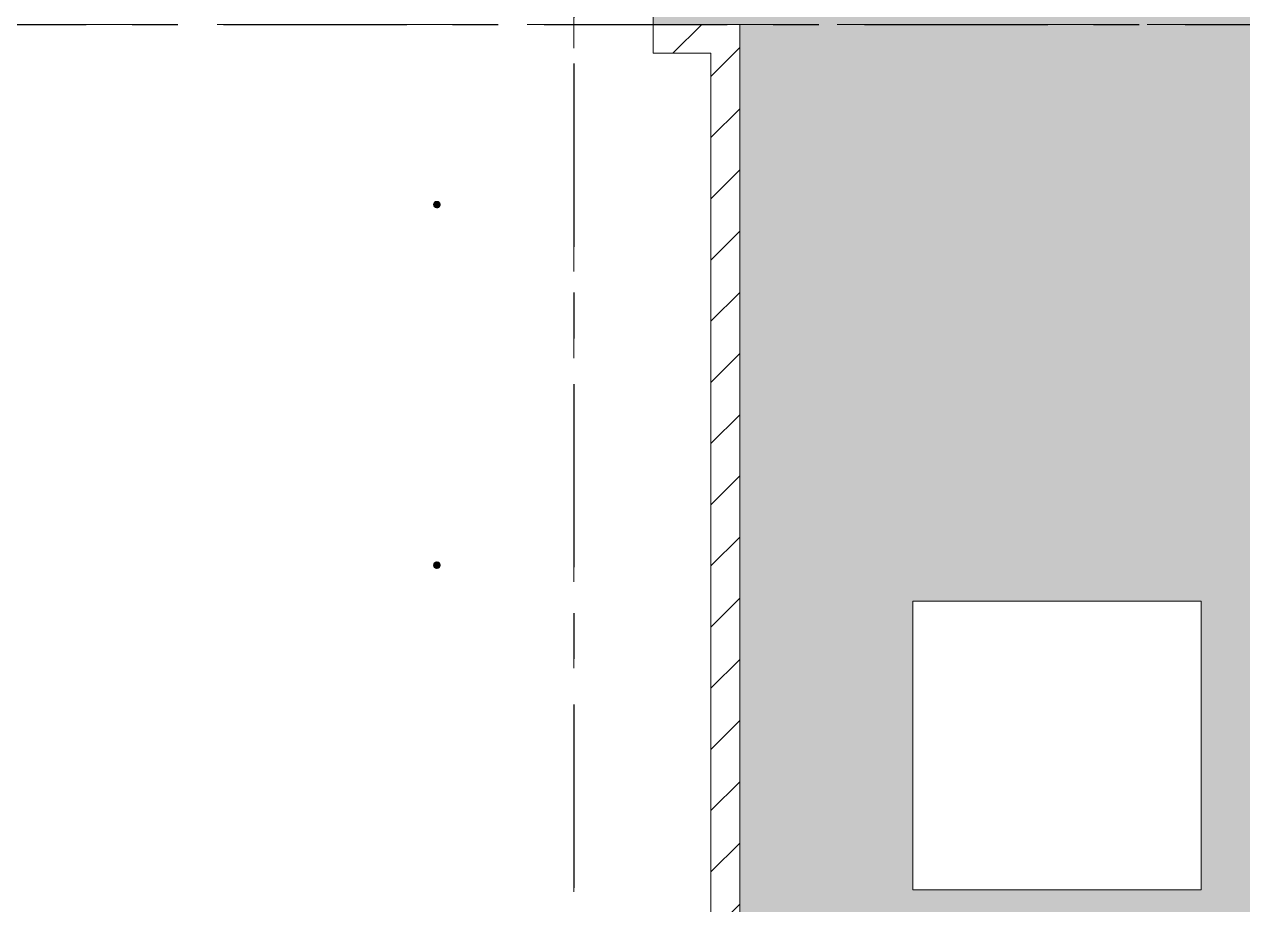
# Model space of a CAD drawing. Header units: millimetres. Extents: x -4000 to 187956, y -58990 to 162485.
# Drawn here: x 46689 to 55137, y 95346 to 101450 of the extents above; entities that cross this region are included whole.
import ezdxf

# ---------------------------------------------------------------- set-up
doc = ezdxf.new("R2010")
doc.units = ezdxf.units.MM
for name, pattern in [('Dash 1_16_', [317.5, 158.75, -158.75]), ('Grid Line', [2222.5, 1270, -317.5, 317.5, -317.5]), ('Grid Line 12_5mm', [2150, 1250, -300, 300, -300])]:
    doc.linetypes.add(name, pattern=pattern)
for name, color, linetype, lineweight in [('A-FLOR', 192, 'Continuous', 13), ('A-FLOR-PATT', 8, 'Continuous', 13), ('A-WALL', 113, 'Continuous', 13), ('A-WALL-PATT', 111, 'Continuous', 13), ('F-SPRN', 3, 'Continuous', 9), ('P-PIPE', 3, 'Continuous', 9), ('P-PIPE-CNTR', 3, 'Continuous', 9), ('S-GRID', 1, 'Continuous', 30)]:
    doc.layers.add(name, color=color, linetype=linetype, lineweight=lineweight)
pattern_1 = [(45, (0, 0), (-212.132, 212.132), [])]

# ---------------------------------------------------------------- blocks, each defined once
blk = doc.blocks.new('CMF2_NHAXUONG_A_rvt-1-0_000')
at = {"layer": 'A-FLOR-PATT', "lineweight": 9}
h = blk.add_hatch(dxfattribs=at)
h.set_pattern_fill('FP_27', color=252, style=0, pattern_type=2)
h.set_pattern_definition([(0, (83000, 72469.74), (0, 100), []), (90, (83000, 72469.74), (-200, 200), [100, -700]), (90, (83400, 72569.74), (-200, 200), [100, -700])])
h.paths.add_polyline_path([(51050, 25999.7), (59350, 25999.7), (59350, 35449.7), (59950, 35449.7), (59950, 45449.7), (59350, 45449.7), (59350, 55449.7), (59950, 55449.7), (59950, 64899.7), (51650, 64899.7), (51650, 55449.7), (51050, 55449.7), (51050, 45449.6), (51650, 45449.6), (51650, 35449.6), (51050, 35449.6), (51050, 26448.8)])
h.paths.add_polyline_path([(114950, 25999.7), (114950, 35449.6), (114350, 35449.6), (114350, 45449.6), (114950, 45449.6), (114950, 55449.7), (114350, 55449.7), (114350, 64899.7), (106050, 64899.7), (106050, 55449.7), (106650, 55449.7), (106650, 45449.7), (106050, 45449.7), (106050, 35449.7), (106650, 35449.7), (106650, 25999.7), (111663.5, 25999.7)])
h.paths.add_polyline_path([(109849.8, 29724.6), (107849.8, 29724.6), (107849.8, 31724.6), (109849.8, 31724.6)])
h.paths.add_polyline_path([(56149.8, 29724.6), (56149.8, 31724.6), (58149.8, 31724.6), (58149.8, 29724.6), (57243.6, 29724.6)])
h.paths.add_polyline_path([(111149.8, 39449.6), (111149.8, 41449.6), (113149.8, 41449.6), (113149.8, 39449.6), (111663.5, 39449.6)])
h.paths.add_polyline_path([(52849.8, 39449.6), (52849.8, 41449.6), (54849.8, 41449.6), (54849.8, 39449.6)])
h.paths.add_polyline_path([(109849.8, 49836.2), (107849.8, 49836.2), (107849.8, 51836.2), (109849.8, 51836.2)])
h.paths.add_polyline_path([(57243.6, 49836.2), (56149.8, 49836.2), (56149.8, 51836.2), (58149.8, 51836.2), (58149.8, 49836.2)])
h.paths.add_polyline_path([(51050, 82900), (59350, 82900), (59350, 91449.6), (59950, 91449.6), (59950, 101449.7), (59350, 101449.7), (59350, 111449.7), (59950, 111449.7), (59950, 118899.7), (51650, 118899.7), (51650, 111449.6), (51050, 111449.6), (51050, 101449.7), (51650, 101449.7), (51650, 91449.6), (51050, 91449.6), (51050, 84850.6)])
h.paths.add_polyline_path([(106650, 82900), (114950, 82900), (114950, 91449.6), (114350, 91449.6), (114350, 101449.7), (114950, 101449.7), (114950, 111449.6), (114350, 111449.6), (114350, 118899.7), (106050, 118899.7), (106050, 111449.7), (106650, 111449.7), (106650, 101449.7), (106050, 101449.7), (106050, 91449.6), (106650, 91449.6), (106650, 89522.8)])
h.paths.add_polyline_path([(54850, 95449.6), (52850, 95449.6), (52850, 97449.6), (54850, 97449.6)])
h.paths.add_polyline_path([(111663.5, 95449.6), (111149.6, 95449.6), (111149.6, 97449.6), (113149.6, 97449.6), (113149.6, 95449.6)])
h.paths.add_polyline_path([(57243.6, 105449.7), (56149.6, 105449.7), (56149.6, 107449.7), (58149.6, 107449.7), (58149.6, 105449.7)])
h.paths.add_polyline_path([(109850, 105449.7), (107850, 105449.7), (107850, 107449.7), (109850, 107449.7)])
h.paths.add_polyline_path([(111663.5, 114174.6), (111149.6, 114174.6), (111149.6, 116174.6), (113149.6, 116174.6), (113149.6, 114174.6)])
h.paths.add_polyline_path([(52850, 114174.6), (52850, 116174.6), (54850, 116174.6), (54850, 114174.6)])
at = {"layer": 'A-WALL-PATT', "lineweight": 9}
h = blk.add_hatch(dxfattribs=at)
h.set_pattern_fill('FP_13', color=250, style=0, pattern_type=2)
h.set_pattern_definition(pattern_1)
h.paths.add_polyline_path([(51449.8, 101250), (51649.8, 101250), (51649.8, 101450), (51049.8, 101450), (51049.8, 101250)])
h = blk.add_hatch(dxfattribs=at)
h.set_pattern_fill('FP_13', color=250, style=0, pattern_type=2)
h.set_pattern_definition(pattern_1)
h.paths.add_polyline_path([(51449.8, 91650), (51649.8, 91650), (51649.8, 101250), (51449.8, 101250), (51449.8, 91858.9)])
at = {"layer": 'A-FLOR', "color": 93, "lineweight": 15}
for p, q in [((51050, 101449.9), (51050, 111449.6)), ((51050.3, 101449.7), (51649.5, 101449.7)), ((51650, 91449.6), (51650, 101449.7)), ((54850, 97449.6), (52850, 97449.6)), ((52850, 97449.6), (52850, 95449.6)), ((54850, 95449.6), (54850, 97449.6)), ((52850, 95449.6), (54850, 95449.6))]:
    blk.add_line(p, q, dxfattribs=at)
at = {"layer": 'A-FLOR', "color": 94, "lineweight": 15}
for p, q in [((51050, 111449.6), (51050, 101449.9)), ((51650, 101449.7), (51650, 91449.6)), ((52850, 95449.6), (52850, 97449.6)), ((52850, 97449.6), (54850, 97449.6)), ((54850, 97449.6), (54850, 95449.6)), ((54850, 95449.6), (52850, 95449.6))]:
    blk.add_line(p, q, dxfattribs=at)
at = {"layer": 'A-FLOR', "color": 81, "lineweight": 15}
blk.add_line((51649.5, 101449.7), (51050.3, 101449.7), dxfattribs=at)
at = {"layer": 'A-WALL', "color": 90, "lineweight": 15}
for p, q in [((51649.8, 101450), (51049.8, 101450)), ((51049.8, 101450), (51049.8, 101250)), ((51649.8, 101250), (51649.8, 101450)), ((51049.8, 101250), (51449.8, 101250)), ((51449.8, 101250), (51449.8, 91650)), ((51649.8, 91650), (51649.8, 101250))]:
    blk.add_line(p, q, dxfattribs=at)
at = {"layer": 'S-GRID', "linetype": 'Grid Line 12_5mm', "lineweight": 9}
for p, q in [((50500, 161185.2), (50500, -16487.4)), ((-824.3, 101450), (183641.1, 101450))]:
    blk.add_line(p, q, dxfattribs=at)
blk = doc.blocks.new('Sprinkler_Up - DN20-V537-0_000')
at = {"layer": 'F-SPRN', "transparency": 33554534}
for points in [[(-13.5, 0), (-3.9, 0.7), (-1.7, 2.9), (-1.2, 3.5), (-0.6, 4), (0.6, 4), (1.2, 3.5), (1.7, 2.9), (4.6, 0), (22.2, 0), (18, 13.1), (6.9, 21.2), (-6.9, 21.2), (-18, 13.1), (-22.2, 0)], [(0, -21.2), (6.9, -21.2), (18, -13.1), (22.2, 0), (3.9, -0.7), (1.7, -2.9), (1.2, -3.5), (0.6, -4), (-0.6, -4), (-1.2, -3.5), (-1.7, -2.9), (-4.6, 0), (-22.2, 0), (-18, -13.1), (-6.9, -21.2)], [(0, -16.7), (4.3, -16.1), (11.8, -11.8), (16.1, -4.3), (16.1, 4.3), (11.8, 11.8), (8.3, 14.4), (0, 16.7), (-4.3, 16.1), (-11.8, 11.8), (-16.1, 4.3), (-16.1, -4.3), (-11.8, -11.8), (-8.3, -14.4)], [(0, -15.6), (7.8, -13.5), (13.5, -7.8), (15.1, -4), (15.1, 4), (13.5, 7.8), (7.8, 13.5), (0, 15.6), (-7.8, 13.5), (-11, 11), (-15.1, 4), (-15.1, -4), (-11, -11), (-7.8, -13.5)], [(-10.9, -5.5), (-10.9, 5.4), (-14.5, 5.4), (-14.5, -5.5)], [(-7.7, -5.5), (-7.7, 5.4), (-10.9, 5.4), (-10.9, -5.5)], [(0, -5.5), (0, 5.4), (-7.7, 5.4), (-7.7, -5.5)], [(0, 0), (5.7, 0), (2.9, 4.9), (-2.9, 4.9), (-5.7, 0)], [(2.9, -4.9), (5.7, 0), (-5.7, 0), (-2.9, -4.9)], [(0, 0), (4.6, 0), (0, 4.6), (-4.6, 0)], [(0, -4.6), (4.6, 0), (-4.6, 0)], [(0, -2.6), (1.3, 0), (-1.8, 0)], [(-1.3, 0), (1.8, 0), (0, 2.6)], [(7.7, -5.5), (7.7, 5.4), (0, 5.4), (0, -5.5)], [(10.9, -5.5), (10.9, 5.4), (7.7, 5.4), (7.7, -5.5)], [(14.5, -5.5), (14.5, 5.4), (10.9, 5.4), (10.9, -5.5)]]:
    blk.add_hatch(color=1, dxfattribs=at).paths.add_polyline_path(points)
at = {"layer": 'F-SPRN', "color": 1}
for p, q in [((-11.5, 5.4), (-14.5, 5.4)), ((-14.5, 5.4), (-11.3, 5.4)), ((-14.5, 5.4), (-14.5, 3.7)), ((-14.5, 3.3), (-14.5, 0)), ((-11.5, 5.4), (-11.5, 4)), ((-10.9, 1.9), (-10.9, 3.6)), ((-10.8, 5.4), (-8, 5.4)), ((-8.1, 5.4), (-10.8, 5.4)), ((-8.1, 5.4), (-8.1, 2.8)), ((-8.1, 2.5), (-8.1, 0.7)), ((-7.7, 4.8), (-7.7, 2.7)), ((-7.7, 4.8), (-7.7, 2.7)), ((-7.7, 2.1), (-7.7, 0.5)), ((-7.7, 2.1), (-7.7, 0.5)), ((-6.7, 5.4), (-4.7, 5.4)), ((-5.8, 3.8), (-5.8, 2.2)), ((-2.1, 0.1), (-2.1, 0)), ((-2.1, 0), (-2.1, 0)), ((-2.1, 0), (-2.1, -0.1)), ((-0.6, 2), (-0.7, 2)), ((0, 2.1), (-0.1, 2.1)), ((1.3, 1.6), (1.3, 1.7)), ((1.4, 1.5), (1.3, 1.6)), ((1.5, 1.4), (1.4, 1.5)), ((1.4, 1.5), (1.4, 1.5)), ((1.6, 1.4), (1.5, 1.4)), ((1.6, 1.3), (1.6, 1.4)), ((1.9, 0.9), (1.8, 1)), ((2.1, 0), (2.1, 0.1)), ((2.1, 0), (2.1, 0)), ((4.7, 5.4), (6.5, 5.4)), ((7.7, 5.4), (10.8, 5.4)), ((7.7, 5.2), (7.7, 2.7)), ((7.7, 5.2), (7.7, 2.7)), ((7.7, 2.3), (7.7, 0.5)), ((7.7, 2.3), (7.7, 0.5)), ((10.8, 5.4), (8.1, 5.4)), ((8.1, 5.4), (8.1, 2.8)), ((8.1, 2.5), (8.1, 0.4)), ((10.9, 5.4), (14.5, 5.4)), ((10.9, 3.6), (10.9, 0.2)), ((14.5, 5.4), (11.5, 5.4)), ((11.5, 5.4), (11.5, 4)), ((11.5, 3), (11.5, 0.2)), ((14.5, 5.4), (14.5, -5.5)), ((-14.5, -1.3), (-14.5, -3.7)), ((-11.1, -5.5), (-14.5, -5.5)), ((-14.5, -5.5), (-11.5, -5.5)), ((-10.9, -2.6), (-10.9, -1.3)), ((-10.8, -5.5), (-8.1, -5.5)), ((-7.8, -5.5), (-10.8, -5.5)), ((-8.1, -4.2), (-8.1, -5.5)), ((-7.7, -2.7), (-7.7, -4)), ((-7.7, -2.7), (-7.7, -4)), ((-7, -5.5), (-5.8, -5.5)), ((-4.8, -5.5), (-7, -5.5)), ((-5.8, -2.3), (-5.8, -3.8)), ((-2.1, -0.1), (-2.1, -0.2)), ((-2.1, -0.2), (-2.1, -0.2)), ((-2.1, -0.2), (-2.1, -0.3)), ((0, -2.1), (0.1, -2.1)), ((7, -5.5), (4.8, -5.5)), ((5.8, -2.2), (5.8, -3.8)), ((5.8, -5.5), (7, -5.5)), ((7.7, -0.5), (7.7, -2.3)), ((7.7, -0.5), (7.7, -2.3)), ((7.7, -2.7), (7.7, -5.4)), ((7.7, -2.7), (7.7, -5.4)), ((10.8, -5.5), (7.7, -5.5)), ((8.1, -0.4), (8.1, -2.5)), ((8.1, -2.8), (8.1, -5.5)), ((8.1, -5.5), (10.8, -5.5)), ((10.9, -0.2), (10.9, -3.6)), ((14.5, -5.5), (10.9, -5.5)), ((11.5, -0.2), (11.5, -3)), ((11.5, -4), (11.5, -5.5)), ((11.5, -5.5), (14.5, -5.5))]:
    blk.add_line(p, q, dxfattribs=at)
at = {"layer": 'F-SPRN', "color": 1, "flags": 128}
for points in [[(-2, 0.6), (-2, 0.5), (-2, 0.5), (-2, 0.4), (-2.1, 0.3), (-2.1, 0.2), (-2.1, 0.1)], [(-1.6, 1.3), (-1.7, 1.2), (-1.7, 1.1), (-1.8, 1.1), (-1.8, 1), (-1.9, 0.9), (-1.9, 0.8), (-1.9, 0.8), (-2, 0.7), (-2, 0.6)], [(-1.2, 1.7), (-1.2, 1.7), (-1.3, 1.6), (-1.4, 1.6), (-1.4, 1.5), (-1.5, 1.5), (-1.5, 1.4), (-1.6, 1.3), (-1.6, 1.3)], [(-0.7, 2), (-0.8, 1.9), (-0.9, 1.9), (-0.9, 1.9), (-1, 1.8), (-1.1, 1.8), (-1.2, 1.7)], [(-0.5, 2), (-0.6, 2), (-0.6, 2)], [(-0.1, 2.1), (-0.1, 2.1), (-0.2, 2.1), (-0.3, 2.1), (-0.4, 2), (-0.5, 2)], [(1.3, 1.7), (1.2, 1.7), (1.1, 1.7), (1.1, 1.8), (1, 1.8), (0.9, 1.9), (0.8, 1.9), (0.8, 1.9), (0.7, 2), (0.6, 2), (0.5, 2), (0.4, 2), (0.4, 2), (0.3, 2.1), (0.2, 2.1), (0.1, 2.1), (0, 2.1)], [(1.8, 1), (1.8, 1), (1.8, 1.1), (1.7, 1.2), (1.7, 1.2), (1.6, 1.3)], [(2.1, 0.2), (2.1, 0.3), (2, 0.4), (2, 0.5), (2, 0.6), (2, 0.7), (1.9, 0.7), (1.9, 0.8), (1.9, 0.9)], [(2.1, 0.1), (2.1, 0.2), (2.1, 0.2)], [(-2.1, -0.3), (-2, -0.4), (-2, -0.5), (-2, -0.6), (-2, -0.7), (-1.9, -0.7), (-1.9, -0.8), (-1.9, -0.9), (-1.8, -1), (-1.8, -1), (-1.8, -1.1), (-1.7, -1.2), (-1.7, -1.2), (-1.6, -1.3), (-1.6, -1.4), (-1.5, -1.4), (-1.4, -1.5), (-1.4, -1.5), (-1.3, -1.6), (-1.3, -1.7), (-1.2, -1.7), (-1.1, -1.7), (-1.1, -1.8), (-1, -1.8), (-0.9, -1.9), (-0.8, -1.9), (-0.8, -1.9), (-0.7, -2), (-0.6, -2), (-0.5, -2), (-0.4, -2), (-0.4, -2), (-0.3, -2.1), (-0.2, -2.1), (-0.1, -2.1), (0, -2.1)], [(0.1, -2.1), (0.1, -2.1), (0.2, -2.1), (0.3, -2.1), (0.4, -2), (0.5, -2), (0.6, -2), (0.6, -2), (0.7, -2), (0.8, -1.9), (0.9, -1.9), (0.9, -1.9), (1, -1.8), (1.1, -1.8), (1.2, -1.7), (1.2, -1.7), (1.3, -1.6), (1.4, -1.6), (1.4, -1.5), (1.5, -1.5), (1.5, -1.4), (1.6, -1.3), (1.6, -1.3), (1.7, -1.2), (1.7, -1.1), (1.8, -1.1), (1.8, -1), (1.9, -0.9), (1.9, -0.8), (1.9, -0.8), (2, -0.7), (2, -0.6), (2, -0.5), (2, -0.5), (2, -0.4), (2.1, -0.3), (2.1, -0.2), (2.1, -0.1), (2.1, 0)]]:
    blk.add_lwpolyline(points, dxfattribs=at)
at = {"layer": 'F-SPRN', "color": 1}
for radius, start, end in [(22.2, 360, 180), (21.9, 165.67731, 179.2615), (21.9, 144.76984, 164.81509), (21.9, 126.69417, 143.27011), (16.7, 167.68021, 180), (16.7, 167.68021, 180), (16.7, 155.38786, 164.96934), (16.7, 155.38786, 164.96934), (15.6, 166.42653, 180), (15.6, 166.42653, 180), (15.6, 150.94093, 165), (15.6, 159.61394, 165), (16.7, 136.72135, 149.93102), (16.7, 136.72135, 149.93102), (15.6, 150.94093, 156.38455), (15.6, 138.42141, 150), (15.6, 138.42141, 150), (21.9, 108.26214, 125.75069), (16.7, 121.41808, 130.57514), (16.7, 121.41808, 130.57514), (15.6, 120.52623, 133.2078), (15.6, 120.52623, 133.2078), (16.7, 106.59952, 120), (16.7, 106.59952, 120), (15.6, 114.43632, 119.98126), (15.6, 114.43632, 119.98126), (21.9, 99.348, 107.90102), (4.63, 155.78319, 180), (4.63, 155.78319, 180), (16.7, 96.41428, 105), (16.7, 96.41428, 105), (4.63, 109.01924, 138.27027), (4.63, 109.01924, 138.27027), (21.9, 90.14502, 98.85032), (15.6, 95.57619, 100.68426), (15.6, 95.57619, 100.68426), (2.56, 109.01924, 168.82781), (2.56, 109.01924, 168.82781), (2.04, 109.01924, 180), (16.7, 83.06841, 90), (16.7, 83.06841, 90), (4.63, 17.95923, 90), (4.63, 17.95923, 90), (3.81, 57.05771, 90), (2.56, 14.55988, 90), (2.56, 14.55988, 90), (2.04, 10.47029, 90), (21.9, 72.55828, 89.46239), (15.6, 75.57295, 80.58917), (15.6, 75.57295, 80.58917), (3.81, 16.16047, 43.83585), (15.6, 67.56142, 74.5481), (15.6, 67.56142, 74.5481), (16.7, 60, 75), (16.7, 60, 75), (15.6, 60.01874, 65.56368), (15.6, 60.01874, 65.56368), (21.9, 54.24931, 71.73786), (15.6, 46.7922, 60), (15.6, 46.7922, 60), (16.7, 49.42486, 58.58192), (16.7, 49.42486, 58.58192), (15.6, 30, 41.57859), (15.6, 30, 41.57859), (16.7, 30, 43.27865), (16.7, 30, 43.27865), (21.9, 36.72989, 53.30583), (15.6, 23.61545, 29.56463), (15.6, 15, 29.56463), (15.6, 15, 20.38606), (16.7, 15, 24.61214), (16.7, 15, 24.61214), (15.6, 360, 13.66176), (15.6, 0, 13.66176), (16.7, 360, 12.31979), (16.7, 0, 12.31979), (21.9, 15.18491, 35.23016), (21.9, 0.7385, 14.32269), (22.2, 180, 360), (21.9, 180.7385, 194.32269), (21.9, 195.18491, 215.23016), (21.9, 216.72989, 233.30583), (16.7, 180, 192.31979), (16.7, 180, 192.31979), (16.7, 195.03066, 204.61214), (16.7, 195.03066, 204.61214), (15.6, 181.90822, 193.66176), (15.6, 181.90822, 193.66176), (15.6, 197.33389, 209.56463), (15.6, 197.33389, 209.56463), (16.7, 210.06898, 223.27865), (16.7, 210.06898, 223.27865), (15.6, 212.54719, 221.57859), (15.6, 212.54719, 221.57859), (21.9, 234.24931, 251.73786), (16.7, 229.42486, 238.58192), (16.7, 229.42486, 238.58192), (15.6, 233.79501, 240), (15.6, 233.79501, 240), (16.7, 240, 255), (16.7, 240, 255), (15.6, 240.01874, 254.5481), (15.6, 240.01874, 254.5481), (21.9, 252.55828, 269.46239), (4.63, 197.95923, 0), (4.63, 197.95923, 270), (15.6, 255, 267.63996), (15.6, 255, 267.63996), (3.81, 196.16047, 270), (2.56, 191.16773, 0), (2.56, 191.16773, 360), (2.04, 190.47029, 0), (16.7, 263.06841, 270), (16.7, 263.06841, 270), (4.63, 270, 360), (3.81, 270, 360), (21.9, 270.14502, 278.85032), (15.6, 275.57619, 280.68426), (15.6, 275.57619, 280.68426), (16.7, 276.41428, 285), (16.7, 276.41428, 285), (21.9, 279.348, 287.90102), (16.7, 286.59952, 300), (16.7, 286.59952, 300), (15.6, 294.43632, 299.98126), (15.6, 294.43632, 299.98126), (21.9, 288.26214, 305.75069), (15.6, 300, 313.2078), (15.6, 300, 313.2078), (16.7, 301.41808, 310.57514), (16.7, 301.41808, 310.57514), (15.6, 318.42141, 330), (15.6, 318.42141, 330), (16.7, 316.72135, 330), (16.7, 316.72135, 330), (21.9, 306.69417, 323.27011), (15.6, 330.43537, 345), (15.6, 330.43537, 336.38455), (15.6, 339.61394, 345), (15.6, 346.33824, 360), (15.6, 346.33824, 360), (16.7, 335.38786, 345), (16.7, 335.38786, 345), (16.7, 347.68021, 360), (16.7, 347.68021, 360), (21.9, 324.76984, 344.81509), (21.9, 345.67731, 359.2615)]:
    blk.add_arc((0, 0), radius, start, end, dxfattribs=at)
blk = doc.blocks.new('Sprinkler_Up - DN20-V538-0_000')
at = {"layer": 'F-SPRN', "transparency": 33554534}
for points in [[(-13.5, 0), (-3.9, 0.7), (-1.7, 2.9), (-1.2, 3.5), (-0.6, 4), (0.6, 4), (1.2, 3.5), (1.7, 2.9), (4.6, 0), (22.2, 0), (18, 13.1), (6.9, 21.2), (-6.9, 21.2), (-18, 13.1), (-22.2, 0)], [(3.4, -21.2), (6.9, -21.2), (18, -13.1), (22.2, 0), (3.6, -1), (1.7, -2.9), (1.2, -3.5), (0.6, -4), (-0.6, -4), (-1.2, -3.5), (-1.7, -2.9), (-4.6, 0), (-21.9, -1), (-18, -13.1), (-6.9, -21.2), (0, -21.2)], [(0, -16.7), (4.3, -16.1), (11.8, -11.8), (16.1, -4.3), (16.1, 4.3), (11.8, 11.8), (8.3, 14.4), (0, 16.7), (-4.3, 16.1), (-11.8, 11.8), (-16.1, 4.3), (-16.1, -4.3), (-11.8, -11.8), (-8.3, -14.4)], [(0, -15.6), (7.8, -13.5), (13.5, -7.8), (15.1, -1), (15.1, 4), (13.5, 7.8), (7.8, 13.5), (0, 15.6), (-7.8, 13.5), (-11, 11), (-15.1, 4), (-15.1, -4), (-11, -11), (-7.8, -13.5)], [(-10.9, -5.5), (-10.9, 5.4), (-14.5, 5.4), (-14.5, -5.5)], [(-7.7, -5.5), (-7.7, 5.4), (-10.9, 5.4), (-10.9, -5.5)], [(0, -5.5), (0, 5.4), (-7.7, 5.4), (-7.7, -5.5)], [(0, 0), (5.7, 0), (2.9, 4.9), (-2.9, 4.9), (-5.7, 0)], [(2.9, -4.9), (5.7, 0), (-5.1, -1), (-2.9, -4.9)], [(-4.6, 0), (4.6, 0), (0, 4.6)], [(0, -4.6), (4.6, 0), (-3.6, -1)], [(-1.3, 0), (1.8, 0), (0, 2.6)], [(0, -2.6), (1.3, 0), (-1.1, -1)], [(7.7, -5.5), (7.7, 5.4), (0, 5.4), (0, -5.5)], [(10.9, -5.5), (10.9, 5.4), (7.7, 5.4), (7.7, -5.5)], [(14.5, -5.5), (14.5, 5.4), (10.9, 5.4), (10.9, -5.5)]]:
    blk.add_hatch(color=1, dxfattribs=at).paths.add_polyline_path(points)
at = {"layer": 'F-SPRN', "color": 1}
for p, q in [((-11.5, 5.4), (-14.5, 5.4)), ((-14.5, 5.4), (-11.3, 5.4)), ((-14.5, 5.4), (-14.5, 3.7)), ((-14.5, 3.3), (-14.5, 0)), ((-11.5, 5.4), (-11.5, 4)), ((-10.9, 1.9), (-10.9, 3.6)), ((-10.8, 5.4), (-8, 5.4)), ((-8.1, 5.4), (-10.8, 5.4)), ((-8.1, 5.4), (-8.1, 2.8)), ((-8.1, 2.5), (-8.1, 0.7)), ((-7.7, 4.8), (-7.7, 2.7)), ((-7.7, 4.8), (-7.7, 2.7)), ((-7.7, 2.1), (-7.7, 0.5)), ((-7.7, 2.1), (-7.7, 0.5)), ((-6.7, 5.4), (-4.7, 5.4)), ((-5.8, 3.8), (-5.8, 2.2)), ((-2.1, 0), (-2.1, 0)), ((-2.1, 0), (-2.1, -0.1)), ((0, 2.1), (-0.1, 2.1)), ((1.8, 1.1), (1.7, 1.2)), ((1.7, 1.2), (1.7, 1.2)), ((2.1, 0), (2.1, 0.1)), ((2.1, 0), (2.1, 0)), ((4.7, 5.4), (6.5, 5.4)), ((7.7, 5.4), (10.8, 5.4)), ((7.7, 5.2), (7.7, 2.7)), ((7.7, 5.2), (7.7, 2.7)), ((7.7, 2.3), (7.7, 0.5)), ((7.7, 2.3), (7.7, 0.5)), ((10.8, 5.4), (8.1, 5.4)), ((8.1, 5.4), (8.1, 2.8)), ((8.1, 2.5), (8.1, 0.4)), ((10.9, 5.4), (14.5, 5.4)), ((10.9, 3.6), (10.9, 0.2)), ((14.5, 5.4), (11.5, 5.4)), ((11.5, 5.4), (11.5, 4)), ((11.5, 3), (11.5, 0.2)), ((14.5, 5.4), (14.5, 0)), ((-14.5, -1.3), (-14.5, -3.7)), ((-11.1, -5.5), (-14.5, -5.5)), ((-14.5, -5.5), (-11.5, -5.5)), ((-10.9, -2.6), (-10.9, -1.3)), ((-10.8, -5.5), (-8.1, -5.5)), ((-7.8, -5.5), (-10.8, -5.5)), ((-8.1, -4.2), (-8.1, -5.5)), ((-7.7, -2.7), (-7.7, -4)), ((-7.7, -2.7), (-7.7, -4)), ((-7, -5.5), (-5.8, -5.5)), ((-4.8, -5.5), (-7, -5.5)), ((-5.8, -2.3), (-5.8, -3.8)), ((0, -2.1), (0.1, -2.1)), ((7, -5.5), (4.8, -5.5)), ((5.8, -2.2), (5.8, -3.8)), ((5.8, -5.5), (7, -5.5)), ((7.7, -1), (7.7, -2.3)), ((7.7, -1), (7.7, -2.3)), ((7.7, -2.7), (7.7, -5.4)), ((7.7, -2.7), (7.7, -5.4)), ((10.8, -5.5), (7.7, -5.5)), ((8.1, -1), (8.1, -2.5)), ((8.1, -2.8), (8.1, -5.5)), ((8.1, -5.5), (10.8, -5.5)), ((10.9, -1), (10.9, -3.6)), ((14.5, -5.5), (10.9, -5.5)), ((11.5, -1), (11.5, -3)), ((11.5, -4), (11.5, -5.5)), ((11.5, -5.5), (14.5, -5.5)), ((14.5, -1.3), (14.5, -5.5))]:
    blk.add_line(p, q, dxfattribs=at)
at = {"layer": 'F-SPRN', "color": 1, "flags": 128}
for points in [[(-1.1, 1.8), (-1.2, 1.7), (-1.2, 1.7), (-1.3, 1.6), (-1.4, 1.6), (-1.4, 1.5), (-1.5, 1.5), (-1.5, 1.4), (-1.6, 1.3), (-1.6, 1.3), (-1.7, 1.2), (-1.7, 1.1), (-1.8, 1.1), (-1.8, 1), (-1.9, 0.9), (-1.9, 0.8), (-1.9, 0.8), (-2, 0.7), (-2, 0.6), (-2, 0.5), (-2, 0.5), (-2, 0.4), (-2.1, 0.3), (-2.1, 0.2), (-2.1, 0.1), (-2.1, 0)], [(-0.6, 2), (-0.7, 2), (-0.8, 1.9), (-0.9, 1.9), (-0.9, 1.9), (-1, 1.8), (-1.1, 1.8)], [(-0.5, 2), (-0.6, 2), (-0.6, 2)], [(-0.1, 2.1), (-0.1, 2.1), (-0.2, 2.1), (-0.3, 2.1), (-0.4, 2), (-0.5, 2)], [(1.6, 1.4), (1.5, 1.4), (1.4, 1.5), (1.4, 1.5), (1.3, 1.6), (1.3, 1.7), (1.2, 1.7), (1.1, 1.7), (1.1, 1.8), (1, 1.8), (0.9, 1.9), (0.8, 1.9), (0.8, 1.9), (0.7, 2), (0.6, 2), (0.5, 2), (0.4, 2), (0.4, 2), (0.3, 2.1), (0.2, 2.1), (0.1, 2.1), (0, 2.1)], [(1.7, 1.2), (1.6, 1.3), (1.6, 1.4)], [(1.9, 0.8), (1.9, 0.9), (1.8, 1), (1.8, 1), (1.8, 1.1)], [(2.1, 0.3), (2, 0.4), (2, 0.5), (2, 0.6), (2, 0.7), (1.9, 0.7), (1.9, 0.8)], [(2.1, 0.1), (2.1, 0.2), (2.1, 0.2), (2.1, 0.3)], [(-2.1, -0.1), (-2.1, -0.2), (-2.1, -0.2), (-2.1, -0.3)], [(-2.1, -0.3), (-2, -0.4), (-2, -0.5), (-2, -0.6), (-2, -0.7), (-1.9, -0.7), (-1.9, -0.8), (-1.9, -0.9), (-1.8, -1), (-1.8, -1), (-1.8, -1.1), (-1.7, -1.2), (-1.7, -1.2), (-1.6, -1.3), (-1.6, -1.4), (-1.5, -1.4), (-1.4, -1.5), (-1.4, -1.5), (-1.3, -1.6), (-1.3, -1.7), (-1.2, -1.7), (-1.1, -1.7), (-1.1, -1.8), (-1, -1.8), (-0.9, -1.9), (-0.8, -1.9), (-0.8, -1.9), (-0.7, -2), (-0.6, -2), (-0.5, -2), (-0.4, -2), (-0.4, -2), (-0.3, -2.1), (-0.2, -2.1), (-0.1, -2.1), (0, -2.1)], [(0.1, -2.1), (0.1, -2.1), (0.2, -2.1), (0.3, -2.1), (0.4, -2), (0.5, -2), (0.6, -2), (0.6, -2), (0.7, -2), (0.8, -1.9), (0.9, -1.9), (0.9, -1.9), (1, -1.8), (1.1, -1.8), (1.2, -1.7), (1.2, -1.7), (1.3, -1.6), (1.4, -1.6), (1.4, -1.5), (1.5, -1.5), (1.5, -1.4), (1.6, -1.3), (1.6, -1.3), (1.7, -1.2), (1.7, -1.1), (1.8, -1.1), (1.8, -1), (1.9, -0.9), (1.9, -0.8), (1.9, -0.8), (2, -0.7), (2, -0.6), (2, -0.5), (2, -0.5), (2, -0.4), (2.1, -0.3), (2.1, -0.2), (2.1, -0.1), (2.1, 0)]]:
    blk.add_lwpolyline(points, dxfattribs=at)
at = {"layer": 'F-SPRN', "color": 1}
for radius, start, end in [(22.2, 360, 180), (21.9, 165.67731, 179.2615), (21.9, 144.76984, 164.81509), (21.9, 126.69417, 143.27011), (16.7, 167.68021, 180), (16.7, 167.68021, 180), (16.7, 155.38786, 164.96934), (16.7, 155.38786, 164.96934), (15.6, 166.42653, 180), (15.6, 166.42653, 180), (15.6, 150.94093, 165), (15.6, 159.61394, 165), (16.7, 136.72135, 149.93102), (16.7, 136.72135, 149.93102), (15.6, 150.94093, 156.38455), (15.6, 138.42141, 150), (15.6, 138.42141, 150), (21.9, 108.26214, 125.75069), (16.7, 121.41808, 130.57514), (16.7, 121.41808, 130.57514), (15.6, 120.52623, 133.2078), (15.6, 120.52623, 133.2078), (16.7, 106.59952, 120), (16.7, 106.59952, 120), (15.6, 114.43632, 119.98126), (15.6, 114.43632, 119.98126), (21.9, 99.348, 107.90102), (4.63, 155.78319, 180), (4.63, 155.78319, 180), (16.7, 96.41428, 105), (16.7, 96.41428, 105), (4.63, 109.01924, 138.27027), (4.63, 109.01924, 138.27027), (21.9, 90.14502, 98.85032), (15.6, 95.57619, 100.68426), (15.6, 95.57619, 100.68426), (2.56, 109.01924, 168.82781), (2.56, 109.01924, 168.82781), (2.04, 109.01924, 180), (16.7, 83.06841, 90), (16.7, 83.06841, 90), (4.63, 17.95923, 90), (4.63, 17.95923, 90), (3.81, 57.05771, 90), (2.56, 14.55988, 90), (2.56, 14.55988, 90), (2.04, 10.47029, 90), (21.9, 72.55828, 89.46239), (15.6, 75.57295, 80.58917), (15.6, 75.57295, 80.58917), (3.81, 16.16047, 43.83585), (15.6, 67.56142, 74.5481), (15.6, 67.56142, 74.5481), (16.7, 60, 75), (16.7, 60, 75), (15.6, 60.01874, 65.56368), (15.6, 60.01874, 65.56368), (21.9, 54.24931, 71.73786), (15.6, 46.7922, 60), (15.6, 46.7922, 60), (16.7, 49.42486, 58.58192), (16.7, 49.42486, 58.58192), (15.6, 30, 41.57859), (15.6, 30, 41.57859), (16.7, 30, 43.27865), (16.7, 30, 43.27865), (21.9, 36.72989, 53.30583), (15.6, 23.61545, 29.56463), (15.6, 15, 29.56463), (15.6, 15, 20.38606), (16.7, 15, 24.61214), (16.7, 15, 24.61214), (15.6, 360, 13.66176), (15.6, 0, 13.66176), (16.7, 360, 12.31979), (16.7, 0, 12.31979), (21.9, 15.18491, 35.23016), (21.9, 0.7385, 14.32269), (22.2, 180, 360), (21.9, 180, 182.91604), (21.9, 182.91604, 194.32269), (21.9, 195.18491, 215.23016), (21.9, 216.72989, 233.30583), (16.7, 180, 192.31979), (16.7, 180, 192.31979), (16.7, 195.03066, 204.61214), (16.7, 195.03066, 204.61214), (15.6, 180, 183.87343), (15.6, 180, 183.87343), (15.6, 183.87343, 193.66176), (15.6, 183.87343, 193.66176), (15.6, 197.33389, 209.56463), (15.6, 197.33389, 209.56463), (16.7, 210.06898, 223.27865), (16.7, 210.06898, 223.27865), (15.6, 212.54719, 221.57859), (15.6, 212.54719, 221.57859), (21.9, 234.24931, 251.73786), (16.7, 229.42486, 238.58192), (16.7, 229.42486, 238.58192), (15.6, 233.79501, 240), (15.6, 233.79501, 240), (16.7, 240, 255), (16.7, 240, 255), (15.6, 240.01874, 254.5481), (15.6, 240.01874, 254.5481), (21.9, 252.55828, 269.46239), (5.71, 180, 192.65415), (4.63, 180, 200.28875), (4.63, 180, 200.28875), (4.63, 200.28875, 0), (4.63, 200.28875, 270), (15.6, 255, 267.63996), (15.6, 255, 267.63996), (3.81, 180, 204.63274), (3.81, 204.63274, 270), (2.56, 180, 0), (2.56, 180, 360), (2.04, 180, 0), (16.7, 263.06841, 270), (16.7, 263.06841, 270), (4.63, 270, 360), (3.81, 270, 360), (21.9, 270.14502, 278.85032), (15.6, 275.57619, 280.68426), (15.6, 275.57619, 280.68426), (16.7, 276.41428, 285), (16.7, 276.41428, 285), (21.9, 279.348, 287.90102), (16.7, 286.59952, 300), (16.7, 286.59952, 300), (5.71, 347.34585, 0), (15.6, 294.43632, 299.98126), (15.6, 294.43632, 299.98126), (21.9, 288.26214, 305.75069), (15.6, 300, 313.2078), (15.6, 300, 313.2078), (16.7, 301.41808, 310.57514), (16.7, 301.41808, 310.57514), (15.6, 318.42141, 330), (15.6, 318.42141, 330), (16.7, 316.72135, 330), (16.7, 316.72135, 330), (21.9, 306.69417, 323.27011), (15.6, 330.43537, 345), (15.6, 330.43537, 336.38455), (15.6, 339.61394, 345), (15.6, 346.33824, 360), (15.6, 346.33824, 360), (16.7, 335.38786, 345), (16.7, 335.38786, 345), (16.7, 347.68021, 360), (16.7, 347.68021, 360), (21.9, 324.76984, 344.81509), (21.9, 345.67731, 357.08396), (21.9, 357.08396, 360)]:
    blk.add_arc((0, 0), radius, start, end, dxfattribs=at)
blk = doc.blocks.new('Steel_Transition_Threaded_HoaPhat - Standard-V858-0_000')
at = {"layer": 'P-PIPE', "lineweight": 13, "transparency": 33554534}
h = blk.add_hatch(color=1, dxfattribs=at)
h.paths.add_polyline_path([(49550, 126427.6), (49555.8, 126428.4), (49561.3, 126430.6), (49565.9, 126434.2), (49569.5, 126438.8), (49571.7, 126444.3), (49572.5, 126450.1), (49571.7, 126455.9), (49569.5, 126461.3), (49565.9, 126466), (49561.3, 126469.6), (49555.8, 126471.8), (49550, 126472.6), (49544.2, 126471.8), (49538.8, 126469.6), (49534.1, 126466), (49530.5, 126461.3), (49528.3, 126455.9), (49527.5, 126450.1), (49528.3, 126444.3), (49530.5, 126438.8), (49534.1, 126434.2), (49538.8, 126430.6), (49544.2, 126428.4)])
h.paths.add_polyline_path([(49550, 126430), (49544.8, 126430.7), (49540, 126432.7), (49535.8, 126435.9), (49532.6, 126440), (49530.6, 126444.9), (49529.9, 126450.1), (49530.6, 126455.3), (49532.6, 126460.1), (49535.8, 126464.3), (49540, 126467.5), (49544.8, 126469.5), (49550, 126470.2), (49555.2, 126469.5), (49560.1, 126467.5), (49564.2, 126464.3), (49567.4, 126460.1), (49569.4, 126455.3), (49570.1, 126450.1), (49569.4, 126444.9), (49567.4, 126440), (49564.2, 126435.9), (49560.1, 126432.7), (49555.2, 126430.7)])
for points in [[(49529.9, 126450.1), (49533.6, 126450.1), (49535.8, 126458.3), (49541.8, 126464.3), (49550, 126466.5), (49558.2, 126464.3), (49564.2, 126458.3), (49566.4, 126450.1), (49570.1, 126450.1), (49569.4, 126455.3), (49567.4, 126460.1), (49564.2, 126464.3), (49560.1, 126467.5), (49555.2, 126469.5), (49550, 126470.2), (49544.8, 126469.5), (49540, 126467.5), (49535.8, 126464.3), (49532.6, 126460.1), (49530.6, 126455.3)], [(49550, 126430), (49555.2, 126430.7), (49560.1, 126432.7), (49564.2, 126435.9), (49567.4, 126440), (49569.4, 126444.9), (49570.1, 126450.1), (49566.4, 126450.1), (49564.2, 126441.9), (49558.2, 126435.9), (49550, 126433.7), (49541.8, 126435.9), (49535.8, 126441.9), (49533.6, 126450.1), (49529.9, 126450.1), (49530.6, 126444.9), (49532.6, 126440), (49535.8, 126435.9), (49540, 126432.7), (49544.8, 126430.7)], [(49550, 126431.6), (49554.8, 126432.2), (49559.3, 126434.1), (49563.1, 126437), (49566, 126440.8), (49567.9, 126445.3), (49568.5, 126450.1), (49567.9, 126454.9), (49566, 126459.3), (49563.1, 126463.2), (49559.3, 126466.1), (49554.8, 126468), (49550, 126468.6), (49545.2, 126468), (49540.8, 126466.1), (49536.9, 126463.2), (49534, 126459.3), (49532.1, 126454.9), (49531.5, 126450.1), (49532.1, 126445.3), (49534, 126440.8), (49536.9, 126437), (49540.8, 126434.1), (49545.2, 126432.2)]]:
    blk.add_hatch(color=1, dxfattribs=at).paths.add_polyline_path(points)
at = {"layer": 'P-PIPE', "color": 20, "lineweight": 13}
for radius, start, end in [(22.5, 0, 180), (22.5, 0, 180), (20.1, 90.52458, 98.50889), (20.1, 75.0607, 87.9279), (22.5, 180, 0), (22.5, 180, 0), (20.1, 166.04994, 180), (20.1, 180, 193.95006), (20.1, 150, 162.74488), (20.1, 197.25512, 210), (18.5, 166.59392, 180), (18.5, 166.59392, 180), (18.5, 180, 193.40608), (18.5, 180, 193.40608), (18.5, 157.6232, 165), (18.5, 157.6232, 165), (18.5, 195, 202.3768), (18.5, 195, 202.3768), (20.1, 128.8856, 148.15532), (20.1, 211.84468, 231.1144), (16.4, 180.81064, 191.45326), (16.4, 168.54674, 175.16067), (18.5, 136.42974, 150), (18.5, 136.42974, 150), (18.5, 210, 223.57026), (18.5, 210, 223.57026), (16.4, 158.0319, 163.50595), (16.4, 141.9681, 150), (16.4, 210.66354, 218.0319), (18.5, 123.49758, 133.20406), (18.5, 123.49758, 133.20406), (18.5, 226.79594, 236.50242), (18.5, 226.79594, 236.50242), (20.1, 109.68592, 125.00431), (20.1, 234.99569, 255), (16.4, 230.47333, 236.63885), (16.4, 121.07383, 126.45372), (18.5, 106.81896, 120), (18.5, 106.81896, 120), (18.5, 240, 255), (18.5, 240, 255), (16.4, 113.40447, 120), (16.4, 240, 246.59553), (16.4, 246.9681, 255), (16.4, 107.46566, 111.9681), (20.1, 100.99748, 105), (20.1, 255.0607, 267.9279), (18.5, 91.43525, 103.20464), (18.5, 91.43525, 103.20464), (16.4, 96.21321, 104.60424), (18.5, 258.09865, 270), (18.5, 258.09865, 270), (16.4, 264.1652, 268.50595), (18.5, 78.09865, 90), (18.5, 78.09865, 90), (20.1, 270.52458, 278.50889), (18.5, 271.43525, 283.20464), (18.5, 271.43525, 283.20464), (16.4, 276.45372, 283.90628), (20.1, 280.99748, 285), (16.4, 66.9681, 75), (18.5, 60, 75), (18.5, 60, 75), (16.4, 287.46566, 291.9681), (20.1, 54.99569, 75), (18.5, 286.81896, 300), (18.5, 286.81896, 300), (16.4, 293.40447, 300), (20.1, 289.68592, 305.00431), (18.5, 46.79594, 56.50242), (18.5, 46.79594, 56.50242), (18.5, 303.49758, 313.20406), (18.5, 303.49758, 313.20406), (20.1, 31.84468, 51.1144), (20.1, 308.8856, 328.15532), (16.4, 30, 38.0319), (18.5, 30, 43.57026), (18.5, 30, 43.57026), (18.5, 316.42974, 330), (18.5, 316.42974, 330), (16.4, 338.0319, 342.86912), (16.4, 0, 8.0319), (16.4, 351.9681, 0), (18.5, 15, 22.3768), (18.5, 15, 22.3768), (18.5, 337.6232, 345), (18.5, 337.6232, 345), (20.1, 17.25512, 30), (20.1, 330, 342.74488), (18.5, 0, 13.40608), (18.5, 0, 13.40608), (18.5, 346.59392, 0), (18.5, 346.59392, 0), (20.1, 0, 13.95006), (20.1, 346.04994, 0)]:
    blk.add_arc((49550, 126450.1), radius, start, end, dxfattribs=at)
blk = doc.blocks.new('Steel_Transition_Threaded_HoaPhat - Standard-V860-0_000')
at = {"layer": 'P-PIPE', "lineweight": 13, "transparency": 33554534}
h = blk.add_hatch(color=1, dxfattribs=at)
h.paths.add_polyline_path([(49550, 97677.6), (49555.8, 97678.4), (49561.3, 97680.6), (49565.9, 97684.2), (49569.5, 97688.8), (49571.7, 97694.3), (49572.5, 97700.1), (49571.7, 97705.9), (49569.5, 97711.3), (49565.9, 97716), (49561.3, 97719.6), (49555.8, 97721.8), (49550, 97722.6), (49544.2, 97721.8), (49538.8, 97719.6), (49534.1, 97716), (49530.5, 97711.3), (49528.3, 97705.9), (49527.6, 97699), (49528.3, 97694.3), (49530.5, 97688.8), (49534.1, 97684.2), (49538.8, 97680.6), (49544.2, 97678.4)])
h.paths.add_polyline_path([(49550, 97680), (49544.8, 97680.7), (49540, 97682.7), (49535.8, 97685.9), (49532.6, 97690), (49530, 97699), (49529.9, 97700.1), (49530.6, 97705.3), (49532.6, 97710.1), (49535.8, 97714.3), (49540, 97717.5), (49544.8, 97719.5), (49550, 97720.2), (49555.2, 97719.5), (49560.1, 97717.5), (49564.2, 97714.3), (49567.4, 97710.1), (49569.4, 97705.3), (49570, 97699), (49569.4, 97694.9), (49567.4, 97690), (49564.2, 97685.9), (49560.1, 97682.7), (49555.2, 97680.7)])
for points in [[(49570.1, 97700.1), (49569.4, 97705.3), (49567.4, 97710.1), (49564.2, 97714.3), (49560.1, 97717.5), (49555.2, 97719.5), (49550, 97720.2), (49544.8, 97719.5), (49540, 97717.5), (49535.8, 97714.3), (49532.6, 97710.1), (49530.6, 97705.3), (49529.9, 97700.1), (49533.6, 97700.1), (49535.8, 97708.3), (49541.8, 97714.3), (49550, 97716.5), (49558.2, 97714.3), (49564.2, 97708.3), (49566.4, 97700.1)], [(49550, 97680), (49555.2, 97680.7), (49560.1, 97682.7), (49564.2, 97685.9), (49567.4, 97690), (49570, 97699), (49570.1, 97700.1), (49566.3, 97699), (49564.2, 97691.9), (49558.2, 97685.9), (49550, 97683.7), (49541.8, 97685.9), (49535.8, 97691.9), (49533.6, 97700.1), (49530, 97699), (49530.6, 97694.9), (49532.6, 97690), (49535.8, 97685.9), (49540, 97682.7), (49544.8, 97680.7)], [(49550, 97681.6), (49554.8, 97682.2), (49559.3, 97684.1), (49563.1, 97687), (49566, 97690.8), (49568.4, 97699), (49568.5, 97700.1), (49567.9, 97704.9), (49566, 97709.3), (49563.1, 97713.2), (49559.3, 97716.1), (49554.8, 97718), (49550, 97718.6), (49545.2, 97718), (49540.8, 97716.1), (49536.9, 97713.2), (49534, 97709.3), (49532.1, 97704.9), (49531.6, 97699), (49532.1, 97695.3), (49534, 97690.8), (49536.9, 97687), (49540.8, 97684.1), (49545.2, 97682.2)]]:
    blk.add_hatch(color=1, dxfattribs=at).paths.add_polyline_path(points)
at = {"layer": 'P-PIPE', "color": 20, "lineweight": 13}
for radius, start, end in [(22.5, 0, 180), (22.5, 0, 180), (22.5, 180, 0), (22.5, 180, 0), (20.1, 166.04994, 180), (20.1, 180, 183.00682), (20.1, 184.17551, 193.95006), (20.1, 150, 162.74488), (20.1, 197.25512, 210), (18.5, 166.59392, 180), (18.5, 166.59392, 180), (18.5, 180, 193.40608), (18.5, 180, 193.40608), (18.5, 157.6232, 165), (18.5, 157.6232, 165), (18.5, 195, 202.3768), (18.5, 195, 202.3768), (20.1, 128.8856, 148.15532), (20.1, 211.84468, 231.1144), (16.4, 180, 191.45326), (16.4, 168.54674, 175.16067), (18.5, 136.42974, 150), (18.5, 136.42974, 150), (18.5, 210, 223.57026), (18.5, 210, 223.57026), (16.4, 158.0319, 163.50595), (16.4, 141.9681, 150), (16.4, 210.66354, 218.0319), (18.5, 123.49758, 133.20406), (18.5, 123.49758, 133.20406), (18.5, 226.79594, 236.50242), (18.5, 226.79594, 236.50242), (20.1, 109.68592, 125.00431), (20.1, 234.99569, 255), (16.4, 230.47333, 236.63885), (16.4, 121.07383, 126.45372), (18.5, 106.81896, 120), (18.5, 106.81896, 120), (18.5, 240, 255), (18.5, 240, 255), (16.4, 113.40447, 120), (16.4, 240, 246.59553), (16.4, 246.9681, 255), (16.4, 107.46566, 111.9681), (20.1, 100.99748, 105), (20.1, 255.0607, 267.9279), (18.5, 91.43525, 103.20464), (18.5, 91.43525, 103.20464), (16.4, 96.21321, 104.60424), (18.5, 258.09865, 270), (18.5, 258.09865, 270), (20.1, 90.52458, 98.50889), (16.4, 264.1652, 268.50595), (18.5, 78.09865, 90), (18.5, 78.09865, 90), (20.1, 270.52458, 278.50889), (18.5, 271.43525, 283.20464), (18.5, 271.43525, 283.20464), (20.1, 75.0607, 87.9279), (16.4, 276.45372, 283.90628), (20.1, 280.99748, 285), (16.4, 66.9681, 75), (18.5, 60, 75), (18.5, 60, 75), (16.4, 287.46566, 291.9681), (20.1, 54.99569, 75), (18.5, 286.81896, 300), (18.5, 286.81896, 300), (16.4, 293.40447, 300), (20.1, 289.68592, 305.00431), (18.5, 46.79594, 56.50242), (18.5, 46.79594, 56.50242), (18.5, 303.49758, 313.20406), (18.5, 303.49758, 313.20406), (20.1, 31.84468, 51.1144), (20.1, 308.8856, 328.15532), (16.4, 30, 38.0319), (18.5, 30, 43.57026), (18.5, 30, 43.57026), (18.5, 316.42974, 330), (18.5, 316.42974, 330), (16.4, 338.0319, 342.86912), (16.4, 0, 8.0319), (16.4, 351.9681, 0), (18.5, 15, 22.3768), (18.5, 15, 22.3768), (18.5, 337.6232, 345), (18.5, 337.6232, 345), (20.1, 17.25512, 30), (20.1, 330, 342.74488), (18.5, 0, 13.40608), (18.5, 0, 13.40608), (18.5, 346.59392, 0), (18.5, 346.59392, 0), (20.1, 0, 13.95006), (20.1, 346.04994, 355.82449), (20.1, 356.99318, 0)]:
    blk.add_arc((49550, 97700.1), radius, start, end, dxfattribs=at)

msp = doc.modelspace()

# ---------------------------------------------------------------- block references
at = {"lineweight": 5}
msp.add_blockref('CMF2_NHAXUONG_A_rvt-1-0_000', (0, 0), dxfattribs=at)

# ---------------------------------------------------------------- next in the draw order: hatches: boundary and pattern name
at = {"layer": 'P-PIPE', "transparency": 33554534}
for points in [[(49541.7, 100185.6), (49542.8, 100187.6), (49541.7, 100191.7), (49542.8, 100195.9), (49545.8, 100199), (49557.2, 100204.3), (49558.4, 100208.4), (49557.2, 100212.6), (49555.9, 100214.3), (49550, 100216.8), (49541.7, 100214.6), (49535.5, 100208.4), (49533.3, 100200.1), (49535.5, 100191.7), (49538.2, 100188.3)], [(49550, 100183.4), (49558.4, 100185.6), (49561.8, 100188.3), (49566.1, 100195.8), (49566.1, 100204.4), (49561.8, 100211.9), (49558.4, 100214.6), (49550, 100216.8), (49545.7, 100216.2), (49538.2, 100211.9), (49533.9, 100204.4), (49533.9, 100195.8), (49538.2, 100188.3), (49541.7, 100185.6)], [(49541.7, 97685.6), (49542.8, 97687.6), (49541.7, 97691.7), (49542.8, 97695.9), (49546, 97699), (49557.2, 97704.3), (49558.4, 97708.4), (49557.2, 97712.6), (49555.9, 97714.3), (49550, 97716.8), (49541.7, 97714.6), (49535.5, 97708.4), (49533.3, 97700.1), (49535.5, 97691.7), (49538.2, 97688.3)], [(49550, 97683.4), (49558.4, 97685.6), (49561.8, 97688.3), (49566.1, 97695.8), (49566.1, 97704.4), (49561.8, 97711.9), (49558.4, 97714.6), (49550, 97716.8), (49545.7, 97716.2), (49538.2, 97711.9), (49533.9, 97704.4), (49533.9, 97695.8), (49538.2, 97688.3), (49541.7, 97685.6)]]:
    msp.add_hatch(color=1, dxfattribs=at).paths.add_polyline_path(points)

# ---------------------------------------------------------------- next in the draw order: linework, layer by layer
at = {"layer": 'P-PIPE', "color": 1}
for centre, radius, start, end in [((49550, 100200.1), 16.7, 170.11075, 177.20298), ((49550, 100200.1), 16.7, 182.79702, 189.88925), ((49550, 100200.1), 16.7, 190.21536, 195.24866), ((49550, 100200.1), 16.7, 157.579, 164.27217), ((49550, 100200.1), 16.7, 140.69077, 147.69685), ((49550, 100191.7), 8.35, 131.03659, 150), ((49550, 100191.7), 8.35, 115.68061, 125.5287), ((49550, 100191.7), 8.35, 100.68419, 114.03868), ((49550, 100191.7), 8.35, 90, 100.68419), ((49550, 100208.4), 8.35, 270, 280.68419), ((49550, 100208.4), 8.35, 69.00268, 79.23689), ((49550, 100208.4), 8.35, 46.69983, 60.56919), ((49550, 100208.4), 8.35, 316.31827, 330), ((49550, 100208.4), 8.35, 20.12852, 29.04129), ((49550, 100208.4), 8.35, 8.03848, 17.99182), ((49550, 100200.1), 16.7, 46.03173, 51.87263), ((49550, 100200.1), 16.7, 32.30315, 45.28459), ((49550, 100200.1), 16.7, 25.03638, 31.09738), ((49550, 100200.1), 16.7, 16.93755, 22.421), ((49550, 100200.1), 16.7, 4.30926, 9.88925), ((49550, 100200.1), 16.7, 350.11075, 355.69074), ((49550, 100200.1), 16.7, 231.87263, 237.20298), ((49550, 100191.7), 8.35, 172.0327, 181.54073), ((49550, 100191.7), 8.35, 199.90038, 209.04129), ((49550, 100200.1), 16.7, 246.89762, 251.0986), ((49550, 100191.7), 8.35, 226.69983, 240.56919), ((49550, 100200.1), 16.7, 254.71541, 259.67271), ((49550, 100191.7), 8.35, 249.00268, 259.23689), ((49550, 100200.1), 16.7, 266.00419, 273.52882), ((49550, 100200.1), 16.7, 284.68823, 289.30822), ((49550, 100200.1), 16.7, 308.12737, 313.96827), ((49550, 100200.1), 16.7, 314.71541, 320.69077), ((49550, 100200.1), 16.7, 328.90262, 336.68603), ((49550, 97700.1), 16.7, 170.11075, 177.20298), ((49550, 97700.1), 16.7, 180, 184.32614), ((49550, 97700.1), 16.7, 184.32614, 189.88925), ((49550, 97700.1), 16.7, 190.21536, 195.24866), ((49550, 97700.1), 16.7, 157.579, 164.27217), ((49550, 97700.1), 16.7, 140.69077, 147.69685), ((49550, 97700.1), 16.7, 231.87263, 237.20298), ((49550, 97691.7), 8.35, 172.0327, 181.54073), ((49550, 97691.7), 8.35, 199.90038, 209.04129), ((49550, 97691.7), 8.35, 131.03659, 150), ((49550, 97700.1), 16.7, 246.89762, 251.0986), ((49550, 97691.7), 8.35, 226.69983, 240.56919), ((49550, 97691.7), 8.35, 115.68061, 125.5287), ((49550, 97700.1), 16.7, 254.71541, 259.67271), ((49550, 97691.7), 8.35, 249.00268, 259.23689), ((49550, 97691.7), 8.35, 90, 100.68419), ((49550, 97700.1), 16.7, 266.00419, 273.52882), ((49550, 97708.4), 8.35, 270, 280.68419), ((49550, 97708.4), 8.35, 69.00268, 79.23689), ((49550, 97708.4), 8.35, 46.69983, 60.56919), ((49550, 97700.1), 16.7, 284.68823, 289.30822), ((49550, 97708.4), 8.35, 316.31827, 330), ((49550, 97708.4), 8.35, 20.12852, 29.04129), ((49550, 97708.4), 8.35, 8.03848, 17.99182), ((49550, 97700.1), 16.7, 46.03173, 51.87263), ((49550, 97700.1), 16.7, 308.12737, 313.96827), ((49550, 97700.1), 16.7, 32.30315, 45.28459), ((49550, 97700.1), 16.7, 314.71541, 320.69077), ((49550, 97700.1), 16.7, 25.03638, 31.09738), ((49550, 97700.1), 16.7, 328.90262, 336.68603), ((49550, 97700.1), 16.7, 16.93755, 22.421), ((49550, 97700.1), 16.7, 4.30926, 9.88925), ((49550, 97700.1), 16.7, 350.11075, 0)]:
    msp.add_arc(centre, radius, start, end, dxfattribs=at)
at = {"layer": 'P-PIPE-CNTR', "color": 1, "linetype": 'Dash 1_16_'}
for p, q in [((49525, 100200.1), (49527.5, 100200.1)), ((49527.8, 100200.1), (49531.5, 100200.1)), ((49536.5, 100200.1), (49542.3, 100200.1)), ((49545.4, 100200.1), (49547.6, 100200.1)), ((49548.7, 100200.1), (49550, 100200.1)), ((49550, 100222.6), (49550, 100225.1)), ((49550, 100221.2), (49550, 100222.6)), ((49550, 100218.6), (49550, 100220.2)), ((49550, 100216.8), (49550, 100218.6)), ((49550, 100213.6), (49550, 100215.2)), ((49550, 100209.8), (49550, 100212.6)), ((49550, 100205.5), (49550, 100209.1)), ((49550, 100202.6), (49550, 100204.3)), ((49550, 100200.1), (49550, 100202.1)), ((49550, 100198), (49550, 100200.1)), ((49550, 100200.1), (49551.3, 100200.1)), ((49550, 100195.9), (49550, 100197.5)), ((49551.8, 100200.1), (49554.6, 100200.1)), ((49555.7, 100200.1), (49563.5, 100200.1)), ((49566.4, 100200.1), (49567.9, 100200.1)), ((49568.5, 100200.1), (49572.2, 100200.1)), ((49572.5, 100200.1), (49575, 100200.1)), ((49550, 100191.1), (49550, 100194.6)), ((49550, 100188.1), (49550, 100190.4)), ((49550, 100185), (49550, 100186.5)), ((49550, 100181.6), (49550, 100183.4)), ((49550, 100180), (49550, 100181.6)), ((49550, 100177.6), (49550, 100178.9)), ((49550, 100175.1), (49550, 100177.6)), ((49525, 97700.1), (49527.5, 97700.1)), ((49527.8, 97700.1), (49531.5, 97700.1)), ((49536.5, 97700.1), (49542.3, 97700.1)), ((49545.4, 97700.1), (49547.6, 97700.1)), ((49548.7, 97700.1), (49550, 97700.1)), ((49550, 97722.6), (49550, 97725.1)), ((49550, 97721.2), (49550, 97722.6)), ((49550, 97718.6), (49550, 97720.2)), ((49550, 97716.8), (49550, 97718.6)), ((49550, 97713.6), (49550, 97715.2)), ((49550, 97709.8), (49550, 97712.6)), ((49550, 97705.5), (49550, 97709.1)), ((49550, 97702.6), (49550, 97704.3)), ((49550, 97700.1), (49550, 97702.1)), ((49550, 97700.1), (49551.3, 97700.1)), ((49550, 97695.9), (49550, 97697.5)), ((49550, 97691.1), (49550, 97694.6)), ((49550, 97688.1), (49550, 97690.4)), ((49550, 97685), (49550, 97686.5)), ((49550, 97681.6), (49550, 97683.4)), ((49550, 97680), (49550, 97681.6)), ((49550, 97677.6), (49550, 97678.9)), ((49550, 97675.1), (49550, 97677.6)), ((49551.8, 97700.1), (49554.6, 97700.1)), ((49555.7, 97700.1), (49563.5, 97700.1)), ((49566.4, 97700.1), (49567.9, 97700.1)), ((49568.5, 97700.1), (49572.2, 97700.1)), ((49572.5, 97700.1), (49575, 97700.1))]:
    msp.add_line(p, q, dxfattribs=at)
at = {"layer": 'S-GRID', "linetype": 'Grid Line'}
for p, q in [((50500, 161185.2), (50500, -16487.4)), ((-824.3, 101450), (183641.1, 101450))]:
    msp.add_line(p, q, dxfattribs=at)

# ---------------------------------------------------------------- next in the draw order: block references
at = {"layer": 'F-SPRN', "color": 1}
for name, p in [('Sprinkler_Up - DN20-V537-0_000', (49550, 100200.1)), ('Sprinkler_Up - DN20-V538-0_000', (49550, 97700.1))]:
    msp.add_blockref(name, p, dxfattribs=at)
at = {"layer": 'P-PIPE', "color": 20, "lineweight": 13}
for name, p in [('Steel_Transition_Threaded_HoaPhat - Standard-V858-0_000', (0, -26250)), ('Steel_Transition_Threaded_HoaPhat - Standard-V860-0_000', (0, 0))]:
    msp.add_blockref(name, p, dxfattribs=at)

doc.saveas('drawing.dxf')
